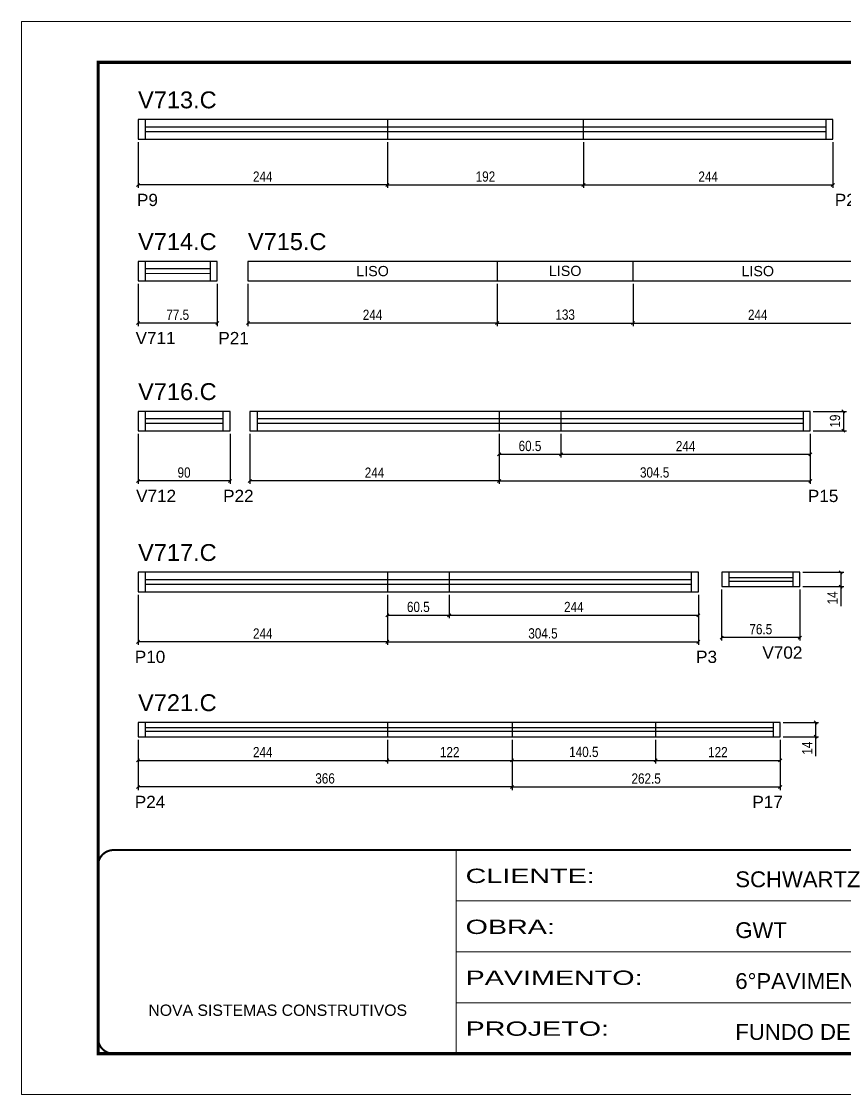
# Model space of a CAD drawing. Extents: x 3245 to 12416, y 917 to 10295.
# Drawn here: x 3245 to 4051, y 6660 to 7710 of the extents above; entities that cross this region are included whole.
import ezdxf
from ezdxf.enums import TextEntityAlignment as Align

# ---------------------------------------------------------------- set-up
doc = ezdxf.new("R2010")
doc.units = 0
doc.linetypes.add('CONTINUO', pattern=[0])
doc.linetypes.add('DASHED', pattern=[0.75, 0.5, -0.25])
for name, color, linetype in [('5', 5, 'Continuous'), ('COTA', 241, 'Continuous'), ('NOMENCLATURA', 7, 'Continuous'), ('Painéis', 200, 'Continuous'), ('SARR_2.2x7', 40, 'Continuous'), ('SARR_EDITAR', 141, 'Continuous')]:
    doc.layers.add(name, color=color, linetype=linetype)
for name, color, linetype, lineweight in [('CARIMBO', 255, 'Continuous', 9), ('Folhas', 255, 'Continuous', 9), ('SARRAFO DE PRESSAO', 251, 'DASHED', 9)]:
    doc.layers.add(name, color=color, linetype=linetype, lineweight=lineweight)
doc.styles.add('ARIAL', font='arial.ttf')
doc.styles.add('COTA TECNICA', font='techl___.ttf', dxfattribs={"height": 10})
doc.styles.add('COTA TECNICA-50', font='techl___.ttf', dxfattribs={"height": 10})
doc.styles.get("Standard").update_dxf_attribs({"font": 'arial.ttf'})
doc.styles.add('Tecnologia', font='')
doc.styles.get('Tecnologia').set_extended_font_data('Forgotten Futurist')
doc.dimstyles.new('COTA PAINEL-50', dxfattribs={"dimtxt": 10, "dimasz": 3, "dimexe": 3, "dimexo": 3, "dimgap": 3, "dimtad": 1, "dimdec": 1, "dimzin": 12, "dimdsep": 46, "dimtxsty": 'COTA TECNICA-50', "dimblk1": 'OBLIQUE', "dimblk2": 'OBLIQUE', "dimsah": 1, "dimcen": 0.9, "dimclrd": 4, "dimclre": 4, "dimclrt": 240, "dimadec": 1, "dimazin": 3, "dimtfac": 1, "dimtdec": 1, "dimtmove": 0, "dimatfit": 3, "dimfxl": 1, "dimtolj": 1, "dimtzin": 12, "dimarcsym": 0})
doc.dimstyles.new('PAINEL', dxfattribs={"dimtxt": 10, "dimasz": 3, "dimexe": 3, "dimexo": 3, "dimgap": 3, "dimtad": 1, "dimdec": 1, "dimzin": 12, "dimdsep": 46, "dimtxsty": 'COTA TECNICA', "dimblk1": 'OBLIQUE', "dimblk2": 'OBLIQUE', "dimsah": 1, "dimcen": 0.9, "dimclrd": 4, "dimclre": 4, "dimclrt": 240, "dimadec": 1, "dimazin": 3, "dimtfac": 1, "dimtdec": 1, "dimtmove": 0, "dimatfit": 3, "dimfxl": 1, "dimtolj": 1, "dimtzin": 12, "dimarcsym": 0})

# ---------------------------------------------------------------- blocks, each defined once
blk = doc.blocks.new('9999999999')
at = {"color": 30, "linetype": 'CONTINUO'}
for p, q in [((98564.6, 34230.2), (98564.6, 34429.4)), ((98564.6, 34379.6), (99584, 34379.6)), ((98564.6, 34329.8), (99488, 34329.8)), ((98564.6, 34280), (99488, 34280))]:
    blk.add_line(p, q, dxfattribs=at)
at = {"color": 30, "linetype": 'CONTINUO', "const_width": 2}
blk.add_lwpolyline([(99584, 34230.2), (99584, 34414.4, 0.414214), (99569, 34429.4), (98229, 34429.4, 0.414214), (98214, 34414.4), (98214, 34245.2, 0.414214), (98229, 34230.2), (99584, 34230.2)], format="xyb", dxfattribs=at)
at = {"layer": 'Folhas'}
blk.add_lwpolyline([(98139, 34190.2), (99624, 34190.2), (99624, 35240.2), (98139, 35240.2)], close=True, dxfattribs=at)
at = {"layer": 'Folhas', "color": 30, "const_width": 3}
blk.add_lwpolyline([(98214, 34230.2), (99584, 34230.2), (99584, 35200.2), (98214, 35200.2)], close=True, dxfattribs=at)
at = {"color": 7, "linetype": 'Continuous', "ltscale": 5, "style": 'ARIAL'}
for s, height, p in [('SCHWARTZ', 15.48, (98837.7, 34393.1)), ('GWT', 15.48, (98837.7, 34343.3)), ('6°PAVIMENTO', 15.483, (98837.7, 34293.5)), ('NOVA SISTEMAS CONSTRUTIVOS', 11.059, (98263.2, 34267.2)), ('FUNDO DE VIGA', 15.483, (98837.7, 34243.7))]:
    blk.add_text(s, height=height, dxfattribs=at).set_placement(p)
at = {"layer": 'Folhas', "color": 7, "style": 'Tecnologia', "width": 1.5}
for s, p in [('CLIENTE:', (98573.7, 34397.2)), ('OBRA:', (98573.7, 34347.3)), ('PAVIMENTO:', (98573.7, 34297.5)), ('PROJETO:', (98573.7, 34247.7))]:
    blk.add_text(s, height=14, dxfattribs=at).set_placement(p)
blk = doc.blocks.new('_Oblique')
at = {"color": 0, "linetype": 'ByBlock', "lineweight": -2}
blk.add_line((-0.5, -0.5), (0.5, 0.5), dxfattribs=at)
blk = doc.blocks.new('*D63')
at = {"layer": 'COTA', "color": 4, "linetype": 'ByBlock', "lineweight": -2, "transparency": 16777216}
for p, q in [((3359.5, 7306.6), (3359.5, 7257.6)), ((3449.5, 7306.6), (3449.5, 7257.6)), ((3449.5, 7260.6), (3359.5, 7260.6))]:
    blk.add_line(p, q, dxfattribs=at)
at = {"layer": 'Defpoints', "color": 0, "linetype": 'ByBlock', "transparency": 16777216}
for p in [(3359.5, 7309.6), (3449.5, 7309.6), (3359.5, 7260.6)]:
    blk.add_point(p, dxfattribs=at)
at = {"layer": 'COTA', "color": 4, "linetype": 'ByBlock', "lineweight": -2, "transparency": 16777216, "xscale": 3, "yscale": 3, "zscale": 3, "rotation": 180}
blk.add_blockref('_Oblique', (3359.5, 7260.6), dxfattribs=at)
at = {"layer": 'COTA', "color": 4, "linetype": 'ByBlock', "lineweight": -2, "transparency": 16777216, "xscale": 3, "yscale": 3, "zscale": 3}
blk.add_blockref('_Oblique', (3449.5, 7260.6), dxfattribs=at)
at = {"layer": 'COTA', "color": 240, "linetype": 'ByBlock', "transparency": 16777216, "insert": (3404.5, 7268.7), "char_height": 10, "attachment_point": 5, "style": 'COTA TECNICA-50'}
blk.add_mtext('\\A1;90', dxfattribs=at)
blk = doc.blocks.new('*D64')
at = {"layer": 'COTA', "color": 4, "linetype": 'ByBlock', "lineweight": -2, "transparency": 16777216}
for p, q in [((3468.9, 7306.6), (3468.9, 7257.6)), ((3712.9, 7306.6), (3712.9, 7257.6)), ((3712.9, 7260.6), (3468.9, 7260.6))]:
    blk.add_line(p, q, dxfattribs=at)
at = {"layer": 'Defpoints', "color": 0, "linetype": 'ByBlock', "transparency": 16777216}
for p in [(3468.9, 7309.6), (3712.9, 7309.6), (3468.9, 7260.6)]:
    blk.add_point(p, dxfattribs=at)
at = {"layer": 'COTA', "color": 4, "linetype": 'ByBlock', "lineweight": -2, "transparency": 16777216, "xscale": 3, "yscale": 3, "zscale": 3, "rotation": 180}
blk.add_blockref('_Oblique', (3468.9, 7260.6), dxfattribs=at)
at = {"layer": 'COTA', "color": 4, "linetype": 'ByBlock', "lineweight": -2, "transparency": 16777216, "xscale": 3, "yscale": 3, "zscale": 3}
blk.add_blockref('_Oblique', (3712.9, 7260.6), dxfattribs=at)
at = {"layer": 'COTA', "color": 240, "linetype": 'ByBlock', "transparency": 16777216, "insert": (3590.9, 7268.6), "char_height": 10, "attachment_point": 5, "style": 'COTA TECNICA-50'}
blk.add_mtext('\\A1;244', dxfattribs=at)
blk = doc.blocks.new('*D65')
at = {"layer": 'COTA', "color": 4, "linetype": 'ByBlock', "lineweight": -2, "transparency": 16777216}
for p, q in [((3712.9, 7306.6), (3712.9, 7257.6)), ((4017.4, 7306.6), (4017.4, 7257.6)), ((3712.9, 7260.6), (4017.4, 7260.6))]:
    blk.add_line(p, q, dxfattribs=at)
at = {"layer": 'Defpoints', "color": 0, "linetype": 'ByBlock', "transparency": 16777216}
for p in [(3712.9, 7309.6), (4017.4, 7309.6), (4017.4, 7260.6)]:
    blk.add_point(p, dxfattribs=at)
at = {"layer": 'COTA', "color": 4, "linetype": 'ByBlock', "lineweight": -2, "transparency": 16777216, "xscale": 3, "yscale": 3, "zscale": 3, "rotation": 180}
blk.add_blockref('_Oblique', (3712.9, 7260.6), dxfattribs=at)
at = {"layer": 'COTA', "color": 4, "linetype": 'ByBlock', "lineweight": -2, "transparency": 16777216, "xscale": 3, "yscale": 3, "zscale": 3}
blk.add_blockref('_Oblique', (4017.4, 7260.6), dxfattribs=at)
at = {"layer": 'COTA', "color": 240, "linetype": 'ByBlock', "transparency": 16777216, "insert": (3865.1, 7268.8), "char_height": 10, "attachment_point": 5, "style": 'COTA TECNICA-50'}
blk.add_mtext('\\A1;304.5', dxfattribs=at)
blk = doc.blocks.new('*D66')
at = {"layer": 'COTA', "color": 4, "linetype": 'ByBlock', "lineweight": -2, "transparency": 16777216}
for p, q in [((3712.9, 7306.6), (3712.9, 7283.6)), ((3773.4, 7306.6), (3773.4, 7283.6)), ((3712.9, 7286.6), (3773.4, 7286.6))]:
    blk.add_line(p, q, dxfattribs=at)
at = {"layer": 'Defpoints', "color": 0, "linetype": 'ByBlock', "transparency": 16777216}
for p in [(3712.9, 7309.6), (3773.4, 7309.6), (3773.4, 7286.6)]:
    blk.add_point(p, dxfattribs=at)
at = {"layer": 'COTA', "color": 4, "linetype": 'ByBlock', "lineweight": -2, "transparency": 16777216, "xscale": 3, "yscale": 3, "zscale": 3, "rotation": 180}
blk.add_blockref('_Oblique', (3712.9, 7286.6), dxfattribs=at)
at = {"layer": 'COTA', "color": 4, "linetype": 'ByBlock', "lineweight": -2, "transparency": 16777216, "xscale": 3, "yscale": 3, "zscale": 3}
blk.add_blockref('_Oblique', (3773.4, 7286.6), dxfattribs=at)
at = {"layer": 'COTA', "color": 240, "linetype": 'ByBlock', "transparency": 16777216, "insert": (3743.1, 7294.7), "char_height": 10, "attachment_point": 5, "style": 'COTA TECNICA-50'}
blk.add_mtext('\\A1;60.5', dxfattribs=at)
blk = doc.blocks.new('*D67')
at = {"layer": 'COTA', "color": 4, "linetype": 'ByBlock', "lineweight": -2, "transparency": 16777216}
for p, q in [((3773.4, 7306.6), (3773.4, 7283.6)), ((4017.4, 7306.6), (4017.4, 7283.6)), ((3773.4, 7286.6), (4017.4, 7286.6))]:
    blk.add_line(p, q, dxfattribs=at)
at = {"layer": 'Defpoints', "color": 0, "linetype": 'ByBlock', "transparency": 16777216}
for p in [(3773.4, 7309.6), (4017.4, 7309.6), (4017.4, 7286.6)]:
    blk.add_point(p, dxfattribs=at)
at = {"layer": 'COTA', "color": 4, "linetype": 'ByBlock', "lineweight": -2, "transparency": 16777216, "xscale": 3, "yscale": 3, "zscale": 3, "rotation": 180}
blk.add_blockref('_Oblique', (3773.4, 7286.6), dxfattribs=at)
at = {"layer": 'COTA', "color": 4, "linetype": 'ByBlock', "lineweight": -2, "transparency": 16777216, "xscale": 3, "yscale": 3, "zscale": 3}
blk.add_blockref('_Oblique', (4017.4, 7286.6), dxfattribs=at)
at = {"layer": 'COTA', "color": 240, "linetype": 'ByBlock', "transparency": 16777216, "insert": (3895.4, 7294.6), "char_height": 10, "attachment_point": 5, "style": 'COTA TECNICA-50'}
blk.add_mtext('\\A1;244', dxfattribs=at)
blk = doc.blocks.new('*D118')
at = {"layer": 'COTA', "color": 4, "linetype": 'ByBlock', "lineweight": -2, "transparency": 16777216}
for p, q in [((3359.5, 7592.1), (3359.5, 7547.2)), ((3603.5, 7592.1), (3603.5, 7547.2)), ((3603.5, 7550.2), (3359.5, 7550.2))]:
    blk.add_line(p, q, dxfattribs=at)
at = {"layer": 'Defpoints', "color": 0, "linetype": 'ByBlock', "transparency": 16777216}
for p in [(3359.5, 7595.1), (3603.5, 7595.1), (3359.5, 7550.2)]:
    blk.add_point(p, dxfattribs=at)
at = {"layer": 'COTA', "color": 4, "linetype": 'ByBlock', "lineweight": -2, "transparency": 16777216, "xscale": 3, "yscale": 3, "zscale": 3, "rotation": 180}
blk.add_blockref('_Oblique', (3359.5, 7550.2), dxfattribs=at)
at = {"layer": 'COTA', "color": 4, "linetype": 'ByBlock', "lineweight": -2, "transparency": 16777216, "xscale": 3, "yscale": 3, "zscale": 3}
blk.add_blockref('_Oblique', (3603.5, 7550.2), dxfattribs=at)
at = {"layer": 'COTA', "color": 240, "linetype": 'ByBlock', "transparency": 16777216, "insert": (3481.5, 7558.3), "char_height": 10, "attachment_point": 5, "style": 'COTA TECNICA-50'}
blk.add_mtext('\\A1;244', dxfattribs=at)
blk = doc.blocks.new('*D120')
at = {"layer": 'COTA', "color": 4, "linetype": 'ByBlock', "lineweight": -2, "transparency": 16777216}
for p, q in [((3603.5, 7592.1), (3603.5, 7547.2)), ((3795.5, 7592.1), (3795.5, 7547.2)), ((3603.5, 7550.2), (3795.5, 7550.2))]:
    blk.add_line(p, q, dxfattribs=at)
at = {"layer": 'Defpoints', "color": 0, "linetype": 'ByBlock', "transparency": 16777216}
for p in [(3603.5, 7595.1), (3795.5, 7595.1), (3795.5, 7550.2)]:
    blk.add_point(p, dxfattribs=at)
at = {"layer": 'COTA', "color": 4, "linetype": 'ByBlock', "lineweight": -2, "transparency": 16777216, "xscale": 3, "yscale": 3, "zscale": 3, "rotation": 180}
blk.add_blockref('_Oblique', (3603.5, 7550.2), dxfattribs=at)
at = {"layer": 'COTA', "color": 4, "linetype": 'ByBlock', "lineweight": -2, "transparency": 16777216, "xscale": 3, "yscale": 3, "zscale": 3}
blk.add_blockref('_Oblique', (3795.5, 7550.2), dxfattribs=at)
at = {"layer": 'COTA', "color": 240, "linetype": 'ByBlock', "transparency": 16777216, "insert": (3699.5, 7558.3), "char_height": 10, "attachment_point": 5, "style": 'COTA TECNICA-50'}
blk.add_mtext('\\A1;192', dxfattribs=at)
blk = doc.blocks.new('*D121')
at = {"layer": 'COTA', "color": 4, "linetype": 'ByBlock', "lineweight": -2, "transparency": 16777216}
for p, q in [((3795.5, 7592.1), (3795.5, 7547.2)), ((4039.5, 7592.1), (4039.5, 7547.2)), ((3795.5, 7550.2), (4039.5, 7550.2))]:
    blk.add_line(p, q, dxfattribs=at)
at = {"layer": 'Defpoints', "color": 0, "linetype": 'ByBlock', "transparency": 16777216}
for p in [(3795.5, 7595.1), (4039.5, 7595.1), (4039.5, 7550.2)]:
    blk.add_point(p, dxfattribs=at)
at = {"layer": 'COTA', "color": 4, "linetype": 'ByBlock', "lineweight": -2, "transparency": 16777216, "xscale": 3, "yscale": 3, "zscale": 3, "rotation": 180}
blk.add_blockref('_Oblique', (3795.5, 7550.2), dxfattribs=at)
at = {"layer": 'COTA', "color": 4, "linetype": 'ByBlock', "lineweight": -2, "transparency": 16777216, "xscale": 3, "yscale": 3, "zscale": 3}
blk.add_blockref('_Oblique', (4039.5, 7550.2), dxfattribs=at)
at = {"layer": 'COTA', "color": 240, "linetype": 'ByBlock', "transparency": 16777216, "insert": (3917.5, 7558.3), "char_height": 10, "attachment_point": 5, "style": 'COTA TECNICA-50'}
blk.add_mtext('\\A1;244', dxfattribs=at)
blk = doc.blocks.new('*D119')
at = {"layer": 'COTA', "color": 4, "linetype": 'ByBlock', "lineweight": -2, "transparency": 16777216}
for p, q in [((3467, 7453.4), (3467, 7412)), ((3711, 7453.4), (3711, 7412)), ((3711, 7415), (3467, 7415))]:
    blk.add_line(p, q, dxfattribs=at)
at = {"layer": 'Defpoints', "color": 0, "linetype": 'ByBlock', "transparency": 16777216}
for p in [(3467, 7456.4), (3711, 7456.4), (3467, 7415)]:
    blk.add_point(p, dxfattribs=at)
at = {"layer": 'COTA', "color": 4, "linetype": 'ByBlock', "lineweight": -2, "transparency": 16777216, "xscale": 3, "yscale": 3, "zscale": 3, "rotation": 180}
blk.add_blockref('_Oblique', (3467, 7415), dxfattribs=at)
at = {"layer": 'COTA', "color": 4, "linetype": 'ByBlock', "lineweight": -2, "transparency": 16777216, "xscale": 3, "yscale": 3, "zscale": 3}
blk.add_blockref('_Oblique', (3711, 7415), dxfattribs=at)
at = {"layer": 'COTA', "color": 240, "linetype": 'ByBlock', "transparency": 16777216, "insert": (3589, 7423.1), "char_height": 10, "attachment_point": 5, "style": 'COTA TECNICA-50'}
blk.add_mtext('\\A1;244', dxfattribs=at)
blk = doc.blocks.new('*D124')
at = {"layer": 'COTA', "color": 4, "linetype": 'ByBlock', "lineweight": -2, "transparency": 16777216}
for p, q in [((3711, 7453.4), (3711, 7412)), ((3844, 7453.4), (3844, 7412)), ((3711, 7415), (3844, 7415))]:
    blk.add_line(p, q, dxfattribs=at)
at = {"layer": 'Defpoints', "color": 0, "linetype": 'ByBlock', "transparency": 16777216}
for p in [(3711, 7456.4), (3844, 7456.4), (3844, 7415)]:
    blk.add_point(p, dxfattribs=at)
at = {"layer": 'COTA', "color": 4, "linetype": 'ByBlock', "lineweight": -2, "transparency": 16777216, "xscale": 3, "yscale": 3, "zscale": 3, "rotation": 180}
blk.add_blockref('_Oblique', (3711, 7415), dxfattribs=at)
at = {"layer": 'COTA', "color": 4, "linetype": 'ByBlock', "lineweight": -2, "transparency": 16777216, "xscale": 3, "yscale": 3, "zscale": 3}
blk.add_blockref('_Oblique', (3844, 7415), dxfattribs=at)
at = {"layer": 'COTA', "color": 240, "linetype": 'ByBlock', "transparency": 16777216, "insert": (3777.5, 7423.2), "char_height": 10, "attachment_point": 5, "style": 'COTA TECNICA-50'}
blk.add_mtext('\\A1;133', dxfattribs=at)
blk = doc.blocks.new('*D125')
at = {"layer": 'COTA', "color": 4, "linetype": 'ByBlock', "lineweight": -2, "transparency": 16777216}
for p, q in [((3844, 7453.4), (3844, 7412)), ((4088, 7453.4), (4088, 7412)), ((3844, 7415), (4088, 7415))]:
    blk.add_line(p, q, dxfattribs=at)
at = {"layer": 'Defpoints', "color": 0, "linetype": 'ByBlock', "transparency": 16777216}
for p in [(3844, 7456.4), (4088, 7456.4), (4088, 7415)]:
    blk.add_point(p, dxfattribs=at)
at = {"layer": 'COTA', "color": 4, "linetype": 'ByBlock', "lineweight": -2, "transparency": 16777216, "xscale": 3, "yscale": 3, "zscale": 3, "rotation": 180}
blk.add_blockref('_Oblique', (3844, 7415), dxfattribs=at)
at = {"layer": 'COTA', "color": 4, "linetype": 'ByBlock', "lineweight": -2, "transparency": 16777216, "xscale": 3, "yscale": 3, "zscale": 3}
blk.add_blockref('_Oblique', (4088, 7415), dxfattribs=at)
at = {"layer": 'COTA', "color": 240, "linetype": 'ByBlock', "transparency": 16777216, "insert": (3966, 7423.1), "char_height": 10, "attachment_point": 5, "style": 'COTA TECNICA-50'}
blk.add_mtext('\\A1;244', dxfattribs=at)
blk = doc.blocks.new('*D127')
at = {"layer": 'COTA', "color": 4, "linetype": 'ByBlock', "lineweight": -2, "transparency": 16777216}
for p, q in [((3359.5, 7453.4), (3359.5, 7412)), ((3437, 7453.3), (3437, 7412)), ((3437, 7415), (3359.5, 7415))]:
    blk.add_line(p, q, dxfattribs=at)
at = {"layer": 'Defpoints', "color": 0, "linetype": 'ByBlock', "transparency": 16777216}
for p in [(3359.5, 7456.4), (3437, 7456.3), (3359.5, 7415)]:
    blk.add_point(p, dxfattribs=at)
at = {"layer": 'COTA', "color": 4, "linetype": 'ByBlock', "lineweight": -2, "transparency": 16777216, "xscale": 3, "yscale": 3, "zscale": 3, "rotation": 180}
blk.add_blockref('_Oblique', (3359.5, 7415), dxfattribs=at)
at = {"layer": 'COTA', "color": 4, "linetype": 'ByBlock', "lineweight": -2, "transparency": 16777216, "xscale": 3, "yscale": 3, "zscale": 3}
blk.add_blockref('_Oblique', (3437, 7415), dxfattribs=at)
at = {"layer": 'COTA', "color": 240, "linetype": 'ByBlock', "transparency": 16777216, "insert": (3398.3, 7423.1), "char_height": 10, "attachment_point": 5, "style": 'COTA TECNICA-50'}
blk.add_mtext('\\A1;77.5', dxfattribs=at)
blk = doc.blocks.new('*D128')
at = {"layer": 'COTA', "color": 4, "lineweight": -2, "transparency": 16777216}
for p, q in [((4020.4, 7328.6), (4052.8, 7328.6)), ((4049.8, 7328.6), (4049.8, 7309.6)), ((4020.4, 7309.6), (4052.8, 7309.6))]:
    blk.add_line(p, q, dxfattribs=at)
at = {"layer": 'Defpoints', "color": 0, "transparency": 16777216}
for p in [(4017.4, 7328.6), (4017.4, 7309.6), (4049.8, 7309.6)]:
    blk.add_point(p, dxfattribs=at)
at = {"layer": 'COTA', "color": 4, "lineweight": -2, "transparency": 16777216, "xscale": 3, "yscale": 3, "zscale": 3}
for p, rotation in [((4049.8, 7328.6), 90), ((4049.8, 7309.6), 270)]:
    blk.add_blockref('_Oblique', p, dxfattribs=dict(at, rotation=rotation))
at = {"layer": 'COTA', "color": 240, "transparency": 16777216, "insert": (4041.7, 7319.1), "char_height": 10, "attachment_point": 5, "rotation": 90, "style": 'COTA TECNICA'}
blk.add_mtext('\\A1;19', dxfattribs=at)
blk = doc.blocks.new('*D129')
at = {"layer": 'COTA', "color": 4, "linetype": 'ByBlock', "lineweight": -2, "transparency": 16777216}
for p, q in [((3359.5, 7149.2), (3359.5, 7100.1)), ((3603.5, 7149.2), (3603.5, 7100.1)), ((3603.5, 7103.1), (3359.5, 7103.1))]:
    blk.add_line(p, q, dxfattribs=at)
at = {"layer": 'Defpoints', "color": 0, "linetype": 'ByBlock', "transparency": 16777216}
for p in [(3359.5, 7152.2), (3603.5, 7152.2), (3359.5, 7103.1)]:
    blk.add_point(p, dxfattribs=at)
at = {"layer": 'COTA', "color": 4, "linetype": 'ByBlock', "lineweight": -2, "transparency": 16777216, "xscale": 3, "yscale": 3, "zscale": 3, "rotation": 180}
blk.add_blockref('_Oblique', (3359.5, 7103.1), dxfattribs=at)
at = {"layer": 'COTA', "color": 4, "linetype": 'ByBlock', "lineweight": -2, "transparency": 16777216, "xscale": 3, "yscale": 3, "zscale": 3}
blk.add_blockref('_Oblique', (3603.5, 7103.1), dxfattribs=at)
at = {"layer": 'COTA', "color": 240, "linetype": 'ByBlock', "transparency": 16777216, "insert": (3481.5, 7111.2), "char_height": 10, "attachment_point": 5, "style": 'COTA TECNICA-50'}
blk.add_mtext('\\A1;244', dxfattribs=at)
blk = doc.blocks.new('*D130')
at = {"layer": 'COTA', "color": 4, "linetype": 'ByBlock', "lineweight": -2, "transparency": 16777216}
for p, q in [((3603.5, 7149.2), (3603.5, 7100.1)), ((3908, 7149.2), (3908, 7100.1)), ((3603.5, 7103.1), (3908, 7103.1))]:
    blk.add_line(p, q, dxfattribs=at)
at = {"layer": 'Defpoints', "color": 0, "linetype": 'ByBlock', "transparency": 16777216}
for p in [(3603.5, 7152.2), (3908, 7152.2), (3908, 7103.1)]:
    blk.add_point(p, dxfattribs=at)
at = {"layer": 'COTA', "color": 4, "linetype": 'ByBlock', "lineweight": -2, "transparency": 16777216, "xscale": 3, "yscale": 3, "zscale": 3, "rotation": 180}
blk.add_blockref('_Oblique', (3603.5, 7103.1), dxfattribs=at)
at = {"layer": 'COTA', "color": 4, "linetype": 'ByBlock', "lineweight": -2, "transparency": 16777216, "xscale": 3, "yscale": 3, "zscale": 3}
blk.add_blockref('_Oblique', (3908, 7103.1), dxfattribs=at)
at = {"layer": 'COTA', "color": 240, "linetype": 'ByBlock', "transparency": 16777216, "insert": (3755.8, 7111.3), "char_height": 10, "attachment_point": 5, "style": 'COTA TECNICA-50'}
blk.add_mtext('\\A1;304.5', dxfattribs=at)
blk = doc.blocks.new('*D131')
at = {"layer": 'COTA', "color": 4, "linetype": 'ByBlock', "lineweight": -2, "transparency": 16777216}
for p, q in [((3603.5, 7149.2), (3603.5, 7126.1)), ((3664, 7149.2), (3664, 7126.1)), ((3603.5, 7129.1), (3664, 7129.1))]:
    blk.add_line(p, q, dxfattribs=at)
at = {"layer": 'Defpoints', "color": 0, "linetype": 'ByBlock', "transparency": 16777216}
for p in [(3603.5, 7152.2), (3664, 7152.2), (3664, 7129.1)]:
    blk.add_point(p, dxfattribs=at)
at = {"layer": 'COTA', "color": 4, "linetype": 'ByBlock', "lineweight": -2, "transparency": 16777216, "xscale": 3, "yscale": 3, "zscale": 3, "rotation": 180}
blk.add_blockref('_Oblique', (3603.5, 7129.1), dxfattribs=at)
at = {"layer": 'COTA', "color": 4, "linetype": 'ByBlock', "lineweight": -2, "transparency": 16777216, "xscale": 3, "yscale": 3, "zscale": 3}
blk.add_blockref('_Oblique', (3664, 7129.1), dxfattribs=at)
at = {"layer": 'COTA', "color": 240, "linetype": 'ByBlock', "transparency": 16777216, "insert": (3633.8, 7137.2), "char_height": 10, "attachment_point": 5, "style": 'COTA TECNICA-50'}
blk.add_mtext('\\A1;60.5', dxfattribs=at)
blk = doc.blocks.new('*D132')
at = {"layer": 'COTA', "color": 4, "linetype": 'ByBlock', "lineweight": -2, "transparency": 16777216}
for p, q in [((3664, 7149.2), (3664, 7126.1)), ((3908, 7149.2), (3908, 7126.1)), ((3664, 7129.1), (3908, 7129.1))]:
    blk.add_line(p, q, dxfattribs=at)
at = {"layer": 'Defpoints', "color": 0, "linetype": 'ByBlock', "transparency": 16777216}
for p in [(3664, 7152.2), (3908, 7152.2), (3908, 7129.1)]:
    blk.add_point(p, dxfattribs=at)
at = {"layer": 'COTA', "color": 4, "linetype": 'ByBlock', "lineweight": -2, "transparency": 16777216, "xscale": 3, "yscale": 3, "zscale": 3, "rotation": 180}
blk.add_blockref('_Oblique', (3664, 7129.1), dxfattribs=at)
at = {"layer": 'COTA', "color": 4, "linetype": 'ByBlock', "lineweight": -2, "transparency": 16777216, "xscale": 3, "yscale": 3, "zscale": 3}
blk.add_blockref('_Oblique', (3908, 7129.1), dxfattribs=at)
at = {"layer": 'COTA', "color": 240, "linetype": 'ByBlock', "transparency": 16777216, "insert": (3786, 7137.2), "char_height": 10, "attachment_point": 5, "style": 'COTA TECNICA-50'}
blk.add_mtext('\\A1;244', dxfattribs=at)
blk = doc.blocks.new('*D133')
at = {"layer": 'COTA', "color": 4, "linetype": 'ByBlock', "lineweight": -2, "transparency": 16777216}
for p, q in [((3930.7, 7154.2), (3930.7, 7104.3)), ((4007.2, 7154.2), (4007.2, 7104.3)), ((4007.2, 7107.3), (3930.7, 7107.3))]:
    blk.add_line(p, q, dxfattribs=at)
at = {"layer": 'Defpoints', "color": 0, "linetype": 'ByBlock', "transparency": 16777216}
for p in [(3930.7, 7157.2), (4007.2, 7157.2), (3930.7, 7107.3)]:
    blk.add_point(p, dxfattribs=at)
at = {"layer": 'COTA', "color": 4, "linetype": 'ByBlock', "lineweight": -2, "transparency": 16777216, "xscale": 3, "yscale": 3, "zscale": 3, "rotation": 180}
blk.add_blockref('_Oblique', (3930.7, 7107.3), dxfattribs=at)
at = {"layer": 'COTA', "color": 4, "linetype": 'ByBlock', "lineweight": -2, "transparency": 16777216, "xscale": 3, "yscale": 3, "zscale": 3}
blk.add_blockref('_Oblique', (4007.2, 7107.3), dxfattribs=at)
at = {"layer": 'COTA', "color": 240, "linetype": 'ByBlock', "transparency": 16777216, "insert": (3969, 7115.4), "char_height": 10, "attachment_point": 5, "style": 'COTA TECNICA-50'}
blk.add_mtext('\\A1;76.5', dxfattribs=at)
blk = doc.blocks.new('*D134')
at = {"layer": 'COTA', "color": 4, "linetype": 'ByBlock', "lineweight": -2, "transparency": 16777216}
for p, q in [((4010.2, 7171.2), (4050.3, 7171.2)), ((4047.3, 7171.2), (4047.3, 7157.2)), ((4010.2, 7157.2), (4050.3, 7157.2)), ((4047.3, 7157.2), (4047.3, 7138))]:
    blk.add_line(p, q, dxfattribs=at)
at = {"layer": 'Defpoints', "color": 0, "linetype": 'ByBlock', "transparency": 16777216}
for p in [(4007.2, 7171.2), (4007.2, 7157.2), (4047.3, 7157.2)]:
    blk.add_point(p, dxfattribs=at)
at = {"layer": 'COTA', "color": 4, "linetype": 'ByBlock', "lineweight": -2, "transparency": 16777216, "xscale": 3, "yscale": 3, "zscale": 3}
for p, rotation in [((4047.3, 7171.2), 90), ((4047.3, 7157.2), 270)]:
    blk.add_blockref('_Oblique', p, dxfattribs=dict(at, rotation=rotation))
at = {"layer": 'COTA', "color": 240, "linetype": 'ByBlock', "transparency": 16777216, "insert": (4039.2, 7146.1), "char_height": 10, "attachment_point": 5, "rotation": 90, "style": 'COTA TECNICA-50'}
blk.add_mtext('\\A1;14', dxfattribs=at)
blk = doc.blocks.new('*D148')
at = {"layer": 'COTA', "color": 4, "linetype": 'ByBlock', "lineweight": -2, "transparency": 16777216}
for p, q in [((3359.5, 7007.2), (3359.5, 6958.1)), ((3725.5, 7007.2), (3725.5, 6958.1)), ((3725.5, 6961.1), (3359.5, 6961.1))]:
    blk.add_line(p, q, dxfattribs=at)
at = {"layer": 'Defpoints', "color": 0, "linetype": 'ByBlock', "transparency": 16777216}
for p in [(3359.5, 7010.2), (3725.5, 7010.2), (3359.5, 6961.1)]:
    blk.add_point(p, dxfattribs=at)
at = {"layer": 'COTA', "color": 4, "linetype": 'ByBlock', "lineweight": -2, "transparency": 16777216, "xscale": 3, "yscale": 3, "zscale": 3, "rotation": 180}
blk.add_blockref('_Oblique', (3359.5, 6961.1), dxfattribs=at)
at = {"layer": 'COTA', "color": 4, "linetype": 'ByBlock', "lineweight": -2, "transparency": 16777216, "xscale": 3, "yscale": 3, "zscale": 3}
blk.add_blockref('_Oblique', (3725.5, 6961.1), dxfattribs=at)
at = {"layer": 'COTA', "color": 240, "linetype": 'ByBlock', "transparency": 16777216, "insert": (3542.5, 6969.4), "char_height": 10, "attachment_point": 5, "style": 'COTA TECNICA-50'}
blk.add_mtext('\\A1;366', dxfattribs=at)
blk = doc.blocks.new('*D145')
at = {"layer": 'COTA', "color": 4, "linetype": 'ByBlock', "lineweight": -2, "transparency": 16777216}
for p, q in [((3725.5, 7007.2), (3725.5, 6958.1)), ((3988, 7007.2), (3988, 6958.1)), ((3725.5, 6961.1), (3988, 6961.1))]:
    blk.add_line(p, q, dxfattribs=at)
at = {"layer": 'Defpoints', "color": 0, "linetype": 'ByBlock', "transparency": 16777216}
for p in [(3725.5, 7010.2), (3988, 7010.2), (3988, 6961.1)]:
    blk.add_point(p, dxfattribs=at)
at = {"layer": 'COTA', "color": 4, "linetype": 'ByBlock', "lineweight": -2, "transparency": 16777216, "xscale": 3, "yscale": 3, "zscale": 3, "rotation": 180}
blk.add_blockref('_Oblique', (3725.5, 6961.1), dxfattribs=at)
at = {"layer": 'COTA', "color": 4, "linetype": 'ByBlock', "lineweight": -2, "transparency": 16777216, "xscale": 3, "yscale": 3, "zscale": 3}
blk.add_blockref('_Oblique', (3988, 6961.1), dxfattribs=at)
at = {"layer": 'COTA', "color": 240, "linetype": 'ByBlock', "transparency": 16777216, "insert": (3856.8, 6969.3), "char_height": 10, "attachment_point": 5, "style": 'COTA TECNICA-50'}
blk.add_mtext('\\A1;262.5', dxfattribs=at)
blk = doc.blocks.new('*D146')
at = {"layer": 'COTA', "color": 4, "linetype": 'ByBlock', "lineweight": -2, "transparency": 16777216}
for p, q in [((3725.5, 7007.2), (3725.5, 6984.1)), ((3866, 7007.2), (3866, 6984.1)), ((3725.5, 6987.1), (3866, 6987.1))]:
    blk.add_line(p, q, dxfattribs=at)
at = {"layer": 'Defpoints', "color": 0, "linetype": 'ByBlock', "transparency": 16777216}
for p in [(3725.5, 7010.2), (3866, 7010.2), (3866, 6987.1)]:
    blk.add_point(p, dxfattribs=at)
at = {"layer": 'COTA', "color": 4, "linetype": 'ByBlock', "lineweight": -2, "transparency": 16777216, "xscale": 3, "yscale": 3, "zscale": 3, "rotation": 180}
blk.add_blockref('_Oblique', (3725.5, 6987.1), dxfattribs=at)
at = {"layer": 'COTA', "color": 4, "linetype": 'ByBlock', "lineweight": -2, "transparency": 16777216, "xscale": 3, "yscale": 3, "zscale": 3}
blk.add_blockref('_Oblique', (3866, 6987.1), dxfattribs=at)
at = {"layer": 'COTA', "color": 240, "linetype": 'ByBlock', "transparency": 16777216, "insert": (3795.8, 6995.3), "char_height": 10, "attachment_point": 5, "style": 'COTA TECNICA-50'}
blk.add_mtext('\\A1;140.5', dxfattribs=at)
blk = doc.blocks.new('*D147')
at = {"layer": 'COTA', "color": 4, "linetype": 'ByBlock', "lineweight": -2, "transparency": 16777216}
for p, q in [((3866, 7007.2), (3866, 6984.1)), ((3988, 7007.2), (3988, 6984.1)), ((3866, 6987.1), (3988, 6987.1))]:
    blk.add_line(p, q, dxfattribs=at)
at = {"layer": 'Defpoints', "color": 0, "linetype": 'ByBlock', "transparency": 16777216}
for p in [(3866, 7010.2), (3988, 7010.2), (3988, 6987.1)]:
    blk.add_point(p, dxfattribs=at)
at = {"layer": 'COTA', "color": 4, "linetype": 'ByBlock', "lineweight": -2, "transparency": 16777216, "xscale": 3, "yscale": 3, "zscale": 3, "rotation": 180}
blk.add_blockref('_Oblique', (3866, 6987.1), dxfattribs=at)
at = {"layer": 'COTA', "color": 4, "linetype": 'ByBlock', "lineweight": -2, "transparency": 16777216, "xscale": 3, "yscale": 3, "zscale": 3}
blk.add_blockref('_Oblique', (3988, 6987.1), dxfattribs=at)
at = {"layer": 'COTA', "color": 240, "linetype": 'ByBlock', "transparency": 16777216, "insert": (3927, 6995.2), "char_height": 10, "attachment_point": 5, "style": 'COTA TECNICA-50'}
blk.add_mtext('\\A1;122', dxfattribs=at)
blk = doc.blocks.new('*D149')
at = {"layer": 'COTA', "color": 4, "lineweight": -2, "transparency": 16777216}
for p, q in [((3991, 7024.2), (4025.6, 7024.2)), ((4022.6, 7024.2), (4022.6, 7010.2)), ((3991, 7010.2), (4025.6, 7010.2)), ((4022.6, 7010.2), (4022.6, 6991.1))]:
    blk.add_line(p, q, dxfattribs=at)
at = {"layer": 'Defpoints', "color": 0, "transparency": 16777216}
for p in [(3988, 7024.2), (3988, 7010.2), (4022.6, 7010.2)]:
    blk.add_point(p, dxfattribs=at)
at = {"layer": 'COTA', "color": 4, "lineweight": -2, "transparency": 16777216, "xscale": 3, "yscale": 3, "zscale": 3}
for p, rotation in [((4022.6, 7024.2), 90), ((4022.6, 7010.2), 270)]:
    blk.add_blockref('_Oblique', p, dxfattribs=dict(at, rotation=rotation))
at = {"layer": 'COTA', "color": 240, "transparency": 16777216, "insert": (4014.5, 6999.1), "char_height": 10, "attachment_point": 5, "rotation": 90, "style": 'COTA TECNICA'}
blk.add_mtext('\\A1;14', dxfattribs=at)
blk = doc.blocks.new('*D150')
at = {"layer": 'COTA', "color": 4, "lineweight": -2, "transparency": 16777216}
for p, q in [((3359.5, 7007.2), (3359.5, 6984.1)), ((3603.5, 7007.2), (3603.5, 6984.1)), ((3359.5, 6987.1), (3603.5, 6987.1))]:
    blk.add_line(p, q, dxfattribs=at)
at = {"layer": 'Defpoints', "color": 0, "transparency": 16777216}
for p in [(3359.5, 7010.2), (3603.5, 7010.2), (3603.5, 6987.1)]:
    blk.add_point(p, dxfattribs=at)
at = {"layer": 'COTA', "color": 4, "lineweight": -2, "transparency": 16777216, "xscale": 3, "yscale": 3, "zscale": 3, "rotation": 180}
blk.add_blockref('_Oblique', (3359.5, 6987.1), dxfattribs=at)
at = {"layer": 'COTA', "color": 4, "lineweight": -2, "transparency": 16777216, "xscale": 3, "yscale": 3, "zscale": 3}
blk.add_blockref('_Oblique', (3603.5, 6987.1), dxfattribs=at)
at = {"layer": 'COTA', "color": 240, "transparency": 16777216, "insert": (3481.5, 6995.2), "char_height": 10, "attachment_point": 5, "style": 'COTA TECNICA'}
blk.add_mtext('\\A1;244', dxfattribs=at)
blk = doc.blocks.new('*D151')
at = {"layer": 'COTA', "color": 4, "lineweight": -2, "transparency": 16777216}
for p, q in [((3603.5, 7007.2), (3603.5, 6984.1)), ((3725.5, 7007.2), (3725.5, 6984.1)), ((3603.5, 6987.1), (3725.5, 6987.1))]:
    blk.add_line(p, q, dxfattribs=at)
at = {"layer": 'Defpoints', "color": 0, "transparency": 16777216}
for p in [(3603.5, 7010.2), (3725.5, 7010.2), (3725.5, 6987.1)]:
    blk.add_point(p, dxfattribs=at)
at = {"layer": 'COTA', "color": 4, "lineweight": -2, "transparency": 16777216, "xscale": 3, "yscale": 3, "zscale": 3, "rotation": 180}
blk.add_blockref('_Oblique', (3603.5, 6987.1), dxfattribs=at)
at = {"layer": 'COTA', "color": 4, "lineweight": -2, "transparency": 16777216, "xscale": 3, "yscale": 3, "zscale": 3}
blk.add_blockref('_Oblique', (3725.5, 6987.1), dxfattribs=at)
at = {"layer": 'COTA', "color": 240, "transparency": 16777216, "insert": (3664.5, 6995.2), "char_height": 10, "attachment_point": 5, "style": 'COTA TECNICA'}
blk.add_mtext('\\A1;122', dxfattribs=at)

msp = doc.modelspace()

# ---------------------------------------------------------------- linework, layer by layer
at = {"layer": 'Painéis', "linetype": 'Continuous'}
for p, q in [((4039.51, 7614.08), (3359.51, 7614.08)), ((3359.51, 7614.08), (3359.51, 7595.08)), ((3603.51, 7614.08), (3603.51, 7595.08)), ((3795.51, 7595.08), (3795.51, 7614.08)), ((4039.51, 7595.08), (4039.51, 7614.08)), ((3359.51, 7595.08), (4039.51, 7595.08)), ((4088.02, 7475.4), (3467.02, 7475.4)), ((3467.02, 7475.4), (3467.02, 7456.4)), ((3711.02, 7475.4), (3711.02, 7456.4)), ((3844.02, 7456.4), (3844.02, 7475.4)), ((3467.02, 7456.4), (4088.02, 7456.4)), ((3712.9, 7328.62), (3712.9, 7309.62)), ((3773.4, 7328.62), (3773.4, 7309.62)), ((3603.51, 7171.17), (3603.51, 7152.17)), ((3664.01, 7171.17), (3664.01, 7152.17)), ((3603.51, 7024.2), (3603.51, 7010.2)), ((3725.51, 7024.2), (3725.51, 7010.2)), ((3866.01, 7024.2), (3866.01, 7010.2))]:
    msp.add_line(p, q, dxfattribs=at)
for points in [[(3437.01, 7475.3), (3359.51, 7475.4), (3359.51, 7456.4), (3437.01, 7456.3)], [(3449.51, 7328.62), (3359.51, 7328.62), (3359.51, 7309.62), (3449.51, 7309.62)], [(4017.4, 7328.62), (3468.9, 7328.62), (3468.9, 7309.62), (4017.4, 7309.62)], [(3908.01, 7171.17), (3359.51, 7171.17), (3359.51, 7152.17), (3908.01, 7152.17)], [(4007.22, 7171.17), (3930.72, 7171.17), (3930.72, 7157.17), (4007.22, 7157.17)], [(3988.01, 7024.2), (3359.51, 7024.2), (3359.51, 7010.2), (3988.01, 7010.2)]]:
    msp.add_lwpolyline(points, close=True, dxfattribs=at)
at = {"layer": 'SARR_2.2x7', "linetype": 'Continuous'}
for p, q in [((3366.51, 7614.08), (3366.51, 7595.08)), ((4032.51, 7614.08), (4032.51, 7595.08)), ((3366.51, 7607.08), (3603.51, 7607.08)), ((3603.51, 7602.08), (3366.51, 7602.08)), ((3603.51, 7607.08), (3795.51, 7607.08)), ((3795.51, 7602.08), (3603.51, 7602.08)), ((3795.51, 7607.08), (4032.51, 7607.08)), ((4032.51, 7602.08), (3795.51, 7602.08)), ((3366.51, 7475.4), (3366.51, 7456.4)), ((3366.51, 7468.4), (3430.01, 7468.3)), ((3430.01, 7475.3), (3430.01, 7456.3)), ((3430.01, 7463.3), (3366.51, 7463.4)), ((3366.51, 7328.62), (3366.51, 7309.62)), ((3366.51, 7321.62), (3442.51, 7321.62)), ((3442.51, 7328.62), (3442.51, 7309.62)), ((3475.9, 7328.62), (3475.9, 7309.62)), ((3475.9, 7321.62), (3712.9, 7321.62)), ((3712.9, 7321.62), (4010.4, 7321.62)), ((4010.4, 7328.62), (4010.4, 7309.62)), ((3442.51, 7316.62), (3366.51, 7316.62)), ((3712.9, 7316.62), (3475.9, 7316.62)), ((4010.4, 7316.62), (3712.9, 7316.62)), ((3366.51, 7171.17), (3366.51, 7152.17)), ((3366.51, 7164.17), (3603.51, 7164.17)), ((3603.51, 7164.17), (3901.01, 7164.17)), ((3901.01, 7171.17), (3901.01, 7152.17)), ((3937.72, 7171.17), (3937.72, 7157.17)), ((4000.22, 7171.17), (4000.22, 7157.17)), ((3603.51, 7159.17), (3366.51, 7159.17)), ((3901.01, 7159.17), (3603.51, 7159.17)), ((3366.51, 7024.2), (3366.51, 7010.2)), ((3981.01, 7024.2), (3981.01, 7010.2))]:
    msp.add_line(p, q, dxfattribs=at)
at = {"layer": 'SARR_EDITAR', "linetype": 'Continuous'}
for p, q in [((3937.72, 7166.17), (4000.22, 7166.17)), ((4000.22, 7162.17), (3937.72, 7162.17)), ((3366.51, 7019.2), (3725.51, 7019.2)), ((3725.51, 7015.2), (3366.51, 7015.2)), ((3725.51, 7019.2), (3981.01, 7019.2)), ((3981.01, 7015.2), (3725.51, 7015.2))]:
    msp.add_line(p, q, dxfattribs=at)

# ---------------------------------------------------------------- block references
at = {"layer": 'SARRAFO DE PRESSAO', "color": 6, "linetype": 'ByBlock'}
msp.add_blockref('9999999999', (-94893.63, -27530.07), dxfattribs=at)

# ---------------------------------------------------------------- texts
at = {"layer": '5', "linetype": 'Continuous'}
for s, rotation, p in [('P9', 0.00004, (3358.43, 7529.5)), ('P2', 0.00004, (4041.47, 7529.5)), ('V711', 359.99996, (3357.05, 7394.42)), ('P21', 0.00004, (3438.07, 7394.32)), ('V712', 359.99996, (3357.56, 7239.87)), ('P22', 359.99996, (3442.74, 7239.87)), ('P15', 359.99996, (4015.07, 7239.87)), ('V702', 0.00004, (3970.57, 7086.59)), ('P10', 359.99996, (3356.28, 7082.42)), ('P3', 359.99996, (3905.68, 7082.42)), ('P24', 359.99996, (3356.28, 6940.45)), ('P17', 359.99996, (3960.77, 6940.45))]:
    msp.add_text(s, height=12, rotation=rotation, dxfattribs=at).set_placement(p)
at = {"layer": 'CARIMBO', "style": 'ARIAL'}
for p in [(3589.02, 7465.9), (3777.52, 7466.05), (3966.02, 7465.9)]:
    msp.add_text('LISO', height=10, dxfattribs=at).set_placement(p, align=Align.MIDDLE_CENTER)
at = {"layer": 'NOMENCLATURA', "linetype": 'Continuous'}
for s, p in [('V713.C', (3359.51, 7625.15)), ('V714.C', (3359.51, 7486.48)), ('V715.C', (3467.02, 7486.48)), ('V716.C', (3359.51, 7339.69)), ('V717.C', (3359.51, 7182.24)), ('V721.C', (3359.51, 7035.27))]:
    msp.add_text(s, height=16.5, dxfattribs=at).set_placement(p)

# ---------------------------------------------------------------- dimensions: what is measured, and where the dimension line sits
at = {"layer": 'COTA', "linetype": 'ByBlock'}
for base, p1, p2, angle, picture, middle in [((3359.51, 7550.2), (3603.51, 7595.08), (3359.51, 7595.08), 180, '*D118', (3481.51, 7558.27)), ((3359.51, 7415.01), (3437.01, 7456.3), (3359.51, 7456.4), 180, '*D127', (3398.26, 7423.12)), ((3467.02, 7415.01), (3711.02, 7456.4), (3467.02, 7456.4), 180, '*D119', (3589.02, 7423.09)), ((3359.51, 7260.56), (3449.51, 7309.62), (3359.51, 7309.62), 180, '*D63', (3404.51, 7268.7)), ((3468.9, 7260.56), (3712.9, 7309.62), (3468.9, 7309.62), 180, '*D64', (3590.9, 7268.64)), ((4047.25, 7157.17), (4007.22, 7171.17), (4007.22, 7157.17), 90, '*D134', (4039.18, 7146.11)), ((3359.51, 7103.11), (3603.51, 7152.17), (3359.51, 7152.17), 180, '*D129', (3481.51, 7111.19)), ((3930.72, 7107.29), (4007.22, 7157.17), (3930.72, 7157.17), 180, '*D133', (3968.97, 7115.4)), ((3359.51, 6961.15), (3725.51, 7010.2), (3359.51, 7010.2), 180, '*D148', (3542.51, 6969.37))]:
    dim = msp.add_linear_dim(base=base, p1=p1, p2=p2, angle=angle, dimstyle='COTA PAINEL-50', override={"dimarcsym": 1}, dxfattribs=at)
    dim.commit()
    dim.dimension.update_dxf_attribs({"geometry": picture, "text_midpoint": middle})
for base, p1, p2, override, picture, middle in [((3795.51, 7550.2), (3603.51, 7595.08), (3795.51, 7595.08), {"dimarcsym": 1}, '*D120', (3699.51, 7558.28)), ((4039.51, 7550.2), (3795.51, 7595.08), (4039.51, 7595.08), {"dimtmove": 1, "dimarcsym": 1}, '*D121', (3917.51, 7558.27)), ((3844.02, 7415.01), (3711.02, 7456.4), (3844.02, 7456.4), {"dimarcsym": 1}, '*D124', (3777.52, 7423.23)), ((4088.02, 7415.01), (3844.02, 7456.4), (4088.02, 7456.4), {"dimtmove": 1, "dimarcsym": 1}, '*D125', (3966.02, 7423.09)), ((4017.4, 7260.56), (3712.9, 7309.62), (4017.4, 7309.62), {"dimarcsym": 1}, '*D65', (3865.15, 7268.78)), ((3773.4, 7286.56), (3712.9, 7309.62), (3773.4, 7309.62), {"dimarcsym": 1}, '*D66', (3743.15, 7294.67)), ((4017.4, 7286.56), (3773.4, 7309.62), (4017.4, 7309.62), {"dimtmove": 1, "dimarcsym": 1}, '*D67', (3895.4, 7294.63)), ((3908.01, 7103.11), (3603.51, 7152.17), (3908.01, 7152.17), {"dimarcsym": 1}, '*D130', (3755.76, 7111.33)), ((3664.01, 7129.11), (3603.51, 7152.17), (3664.01, 7152.17), {"dimarcsym": 1}, '*D131', (3633.76, 7137.22)), ((3908.01, 7129.11), (3664.01, 7152.17), (3908.01, 7152.17), {"dimtmove": 1, "dimarcsym": 1}, '*D132', (3786.01, 7137.18)), ((3988.01, 6961.15), (3725.51, 7010.2), (3988.01, 7010.2), {"dimarcsym": 1}, '*D145', (3856.76, 6969.26)), ((3988.01, 6987.15), (3866.01, 7010.2), (3988.01, 7010.2), {"dimtmove": 1, "dimarcsym": 1}, '*D147', (3927.01, 6995.2))]:
    dim = msp.add_linear_dim(base=base, p1=p1, p2=p2, dimstyle='COTA PAINEL-50', override=override, dxfattribs=at)
    dim.commit()
    dim.dimension.update_dxf_attribs({"geometry": picture, "text_midpoint": middle})
at = {"layer": 'COTA'}
for base, p1, p2, picture, middle in [((4049.76, 7309.62), (4017.4, 7328.62), (4017.4, 7309.62), '*D128', (4041.68, 7319.12)), ((4022.61, 7010.2), (3988.01, 7024.2), (3988.01, 7010.2), '*D149', (4014.54, 6999.14))]:
    dim = msp.add_linear_dim(base=base, p1=p1, p2=p2, angle=90, dimstyle='PAINEL', dxfattribs=at)
    dim.commit()
    dim.dimension.update_dxf_attribs({"geometry": picture, "text_midpoint": middle})
dim = msp.add_linear_dim(base=(3603.51, 6987.15), p1=(3359.51, 7010.2), p2=(3603.51, 7010.2), dimstyle='PAINEL', dxfattribs=at)
dim.commit()
dim.dimension.update_dxf_attribs({"geometry": '*D150', "text_midpoint": (3481.51, 6995.22)})
dim = msp.add_linear_dim(base=(3725.51, 6987.15), p1=(3603.51, 7010.2), p2=(3725.51, 7010.2), dimstyle='PAINEL', override={"dimtmove": 1}, dxfattribs=at)
dim.commit()
dim.dimension.update_dxf_attribs({"geometry": '*D151', "text_midpoint": (3664.51, 6995.2)})
at = {"layer": 'COTA', "linetype": 'ByBlock'}
dim = msp.add_linear_dim(base=(3866.01, 6987.15), p1=(3725.51, 7010.2), p2=(3866.01, 7010.2), dimstyle='COTA PAINEL-50', override={"dimarcsym": 1}, dxfattribs=at)
dim.commit()
dim.dimension.update_dxf_attribs({"geometry": '*D146', "text_midpoint": (3795.76, 6987.15), "dimtype": 160})

doc.saveas('drawing.dxf')
